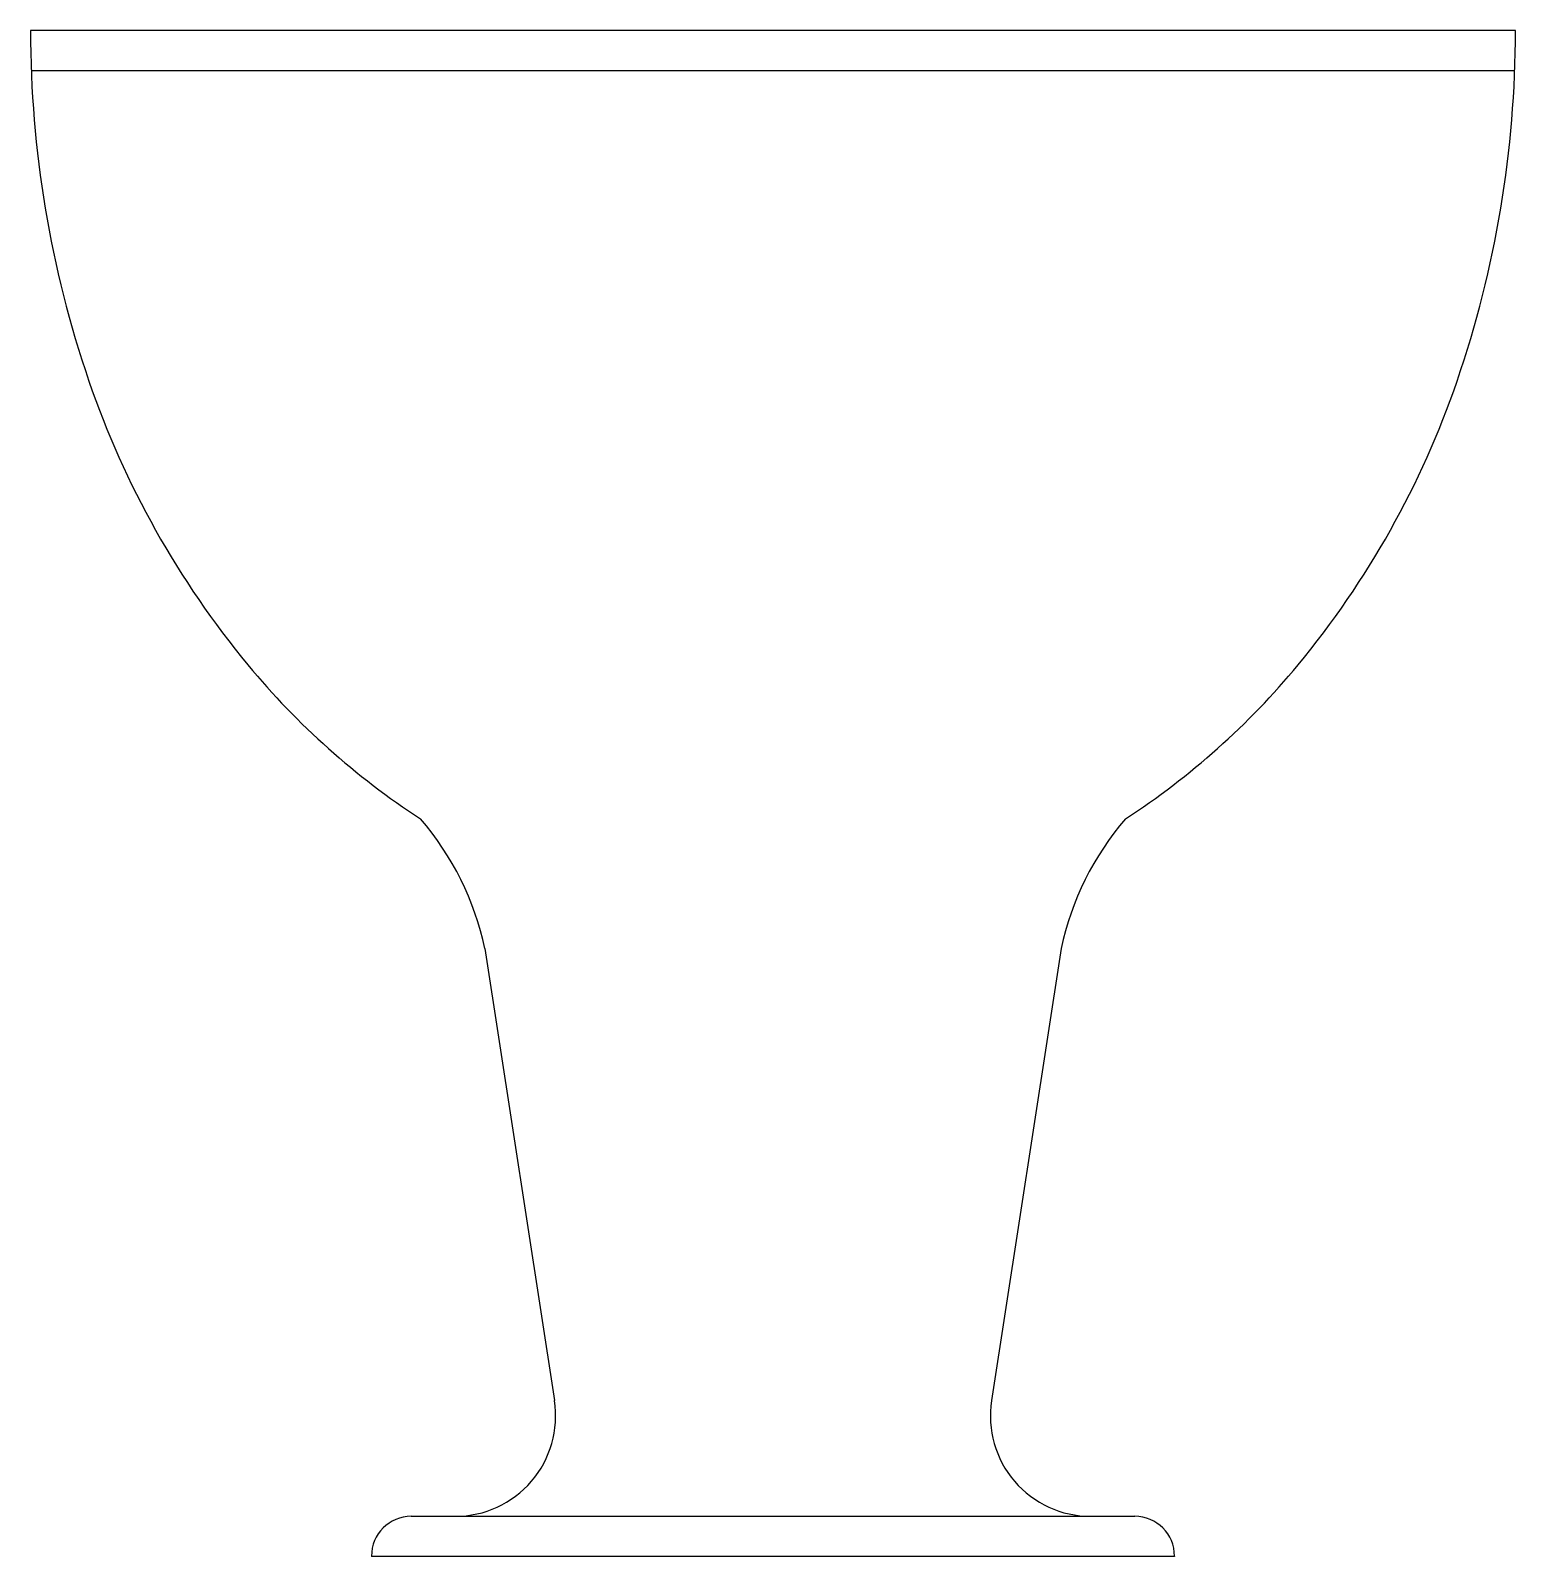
# Model space of a CAD drawing. Extents: x 2470.283 to 2470.653, y 6931.024 to 6931.404.
import ezdxf

# ---------------------------------------------------------------- set-up
doc = ezdxf.new("R2010")
doc.units = 0
doc.layers.get('0').update_dxf_attribs({"linetype": 'CONTINUOUS'})

msp = doc.modelspace()

# ---------------------------------------------------------------- linework, layer by layer
at = {"color": 0}
for p, q in [((2470.652660057873, 6931.404449054223), (2470.282790095542, 6931.404449054223)), ((2470.652474264306, 6931.394449054224), (2470.282975889108, 6931.394449054224)), ((2470.395927526759, 6931.175830391257), (2470.413283373658, 6931.063258434973)), ((2470.539522626656, 6931.175830391257), (2470.522166779757, 6931.063258434973)), ((2470.377625076707, 6931.034449054223), (2470.557825076707, 6931.034449054223)), ((2470.367725076707, 6931.024549054223), (2470.367725076707, 6931.024449054223)), ((2470.567725076707, 6931.024449054223), (2470.367725076707, 6931.024449054223)), ((2470.567725076707, 6931.024549054223), (2470.567725076707, 6931.024449054223))]:
    msp.add_line(p, q, dxfattribs=at)
for points in [[(2470.282790095542, 6931.404449054224, 0.0827596629369371), (2470.297340927021, 6931.317140998783, 0.0905256436283576), (2470.336956297446, 6931.246458432403, 0.075585158965379), (2470.379917773523, 6931.208126682579, 0.019861319902486)], [(2470.555532379891, 6931.208126682579, 0.0755851589653918), (2470.598493855968, 6931.246458432403, 0.0905256436283555), (2470.638109226393, 6931.317140998783, 0.0827596629369366), (2470.652660057872, 6931.404449054224, 0.0193198421798379)]]:
    msp.add_lwpolyline(points, format="xyb", dxfattribs=at)
for centre, radius, start, end in [((2470.325510404172, 6931.161039855851), 0.0719536732277685, 11.86206996786995, 40.87453159619377), ((2470.609939749242, 6931.161039855851), 0.0719536732277685, 139.1254684038062, 168.13793003213), ((2470.388575305779, 6931.059449054223), 0.025, 270, 8.764599790131504), ((2470.546874847636, 6931.059449054223), 0.025, 171.2354002098685, 270), ((2470.377625076707, 6931.024549054223), 0.0099, 90, 180), ((2470.557825076707, 6931.024549054223), 0.0099, 0, 90)]:
    msp.add_arc(centre, radius, start, end, dxfattribs=at)

doc.saveas('drawing.dxf')
